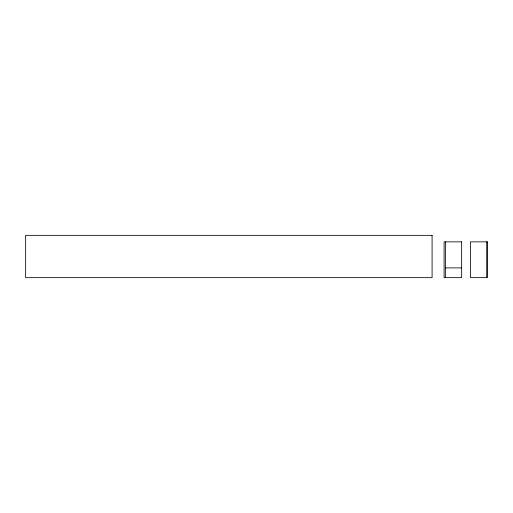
<?xml version="1.0" encoding="UTF-8"?>
<svg xmlns="http://www.w3.org/2000/svg" width="513" height="513" viewBox="0 0 513 513"><rect width="100%" height="100%" fill="white"/><g stroke="black" fill="none" stroke-linecap="round" stroke-linejoin="round"><path stroke-width="0.77" d="M445.38 267.895L461.655 267.895M486.76 241.854L486.76 277.655M445.38 241.854L445.38 277.655M432.087 235.345L25.65 235.345L25.65 277.655L432.087 277.655L432.087 235.345M461.655 241.854L444.098 241.854L444.098 277.655L461.655 277.655L461.655 241.854M487.35 241.854L470.485 241.854L470.485 277.655L487.35 277.655L487.35 241.854"/></g></svg>
